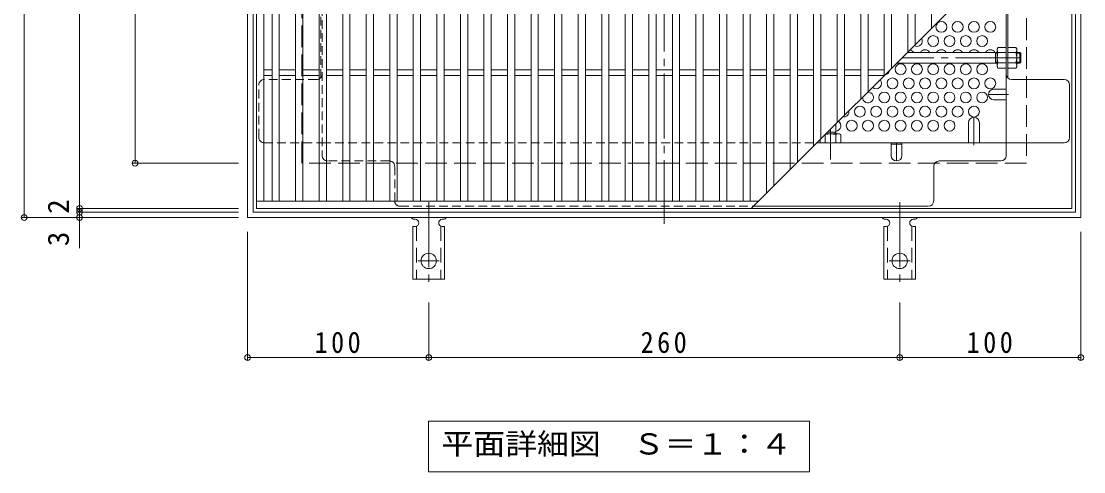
# Model space of a CAD drawing. Units: millimetres at full size, sheet at 1:4. Extents: x -752 to 1068, y -779 to 732.
# Drawn here: x -739 to -152, y -11 to 238 of the extents above; entities that cross this region are included whole.
import ezdxf
from ezdxf.enums import TextEntityAlignment as Align

# ---------------------------------------------------------------- set-up
doc = ezdxf.new("R2010")
doc.units = ezdxf.units.MM
doc.header["$LTSCALE"] = 4
doc.header["$PDMODE"] = 32
doc.header["$PDSIZE"] = 3.2
for name, pattern in [('CHAIN1', [8, 5, -1, 1, -1]), ('CHAIN2', [12, 9, -1, 1, -1]), ('DASHED1', [1.8, 1.2, -0.6]), ('DASHED2', [3, 2, -1]), ('DASHED3', [4, 3, -1])]:
    doc.linetypes.add(name, pattern=pattern)
for name, color, linetype, lineweight in [('A-1_躯体', 3, 'Continuous', 9), ('A-2_仕上', 3, 'Continuous', 9), ('A-4_その他', 7, 'Continuous', 9), ('A-5_文字', 7, 'Continuous', 9), ('A-6_寸法', 2, 'Continuous', 9), ('A-7_ハッチ', 2, 'Continuous', 9), ('A-8_記号', 2, 'Continuous', 9), ('A-A_ﾊｯﾁ-ﾜｸ', 3, 'Continuous', 9), ('A-B_ﾊｯﾁ', 2, 'Continuous', 9)]:
    doc.layers.add(name, color=color, linetype=linetype, lineweight=lineweight)
doc.styles.add('ＭＳ ゴシック', font='')
doc.styles.get('ＭＳ ゴシック').set_extended_font_data('MS Gothic')

msp = doc.modelspace()

# ---------------------------------------------------------------- linework, layer by layer
at = {"layer": 'A-1_躯体', "color": 2}
for p, q in [((-614.02, 129.849), (-614.02, 589.849)), ((-611.021, 132.849), (-611.021, 586.849)), ((-157.02, 586.849), (-157.02, 132.849)), ((-154.02, 589.849), (-154.02, 129.849)), ((-154.02, 129.849), (-614.02, 129.849)), ((-157.02, 132.849), (-611.021, 132.849))]:
    msp.add_line(p, q, dxfattribs=at)
at = {"layer": 'A-1_躯体', "color": 2, "linetype": 'DASHED3'}
for p, q in [((-584.02, 159.849), (-584.02, 559.849)), ((-184.02, 559.849), (-184.02, 159.849)), ((-184.02, 159.849), (-584.02, 159.849))]:
    msp.add_line(p, q, dxfattribs=at)
at = {"layer": 'A-1_躯体', "linetype": 'CHAIN2'}
for p, q in [((-187.22, 218.045), (-252.824, 218.045)), ((-292.22, 178.649), (-292.22, 161.813))]:
    msp.add_line(p, q, dxfattribs=at)
at = {"layer": 'A-1_躯体'}
for p, q in [((-200.22, 221.045), (-249.824, 221.045)), ((-201.22, 215.045), (-201.22, 221.045)), ((-201.22, 220.545), (-200.22, 220.545)), ((-187.72, 221.045), (-189.42, 221.045)), ((-189.42, 220.545), (-187.22, 220.545)), ((-187.72, 215.045), (-187.72, 221.045)), ((-187.72, 221.045), (-187.22, 220.545)), ((-187.22, 215.545), (-187.22, 220.545)), ((-200.22, 215.045), (-255.824, 215.045)), ((-201.22, 215.545), (-200.22, 215.545)), ((-189.42, 215.545), (-187.22, 215.545)), ((-187.72, 215.045), (-189.42, 215.045)), ((-187.72, 215.045), (-187.22, 215.545)), ((-294.72, 176.149), (-294.72, 176.045)), ((-293.824, 177.045), (-289.22, 177.045)), ((-289.72, 177.045), (-289.72, 176.045)), ((-289.22, 181.649), (-289.22, 176.045))]:
    msp.add_line(p, q, dxfattribs=at)
at = {"layer": 'A-2_仕上'}
for p, q in [((-609.02, 134.849), (-609.02, 584.849)), ((-605.02, 138.849), (-605.02, 580.849)), ((-600.52, 138.849), (-600.52, 580.849)), ((-596.52, 138.849), (-596.52, 580.849)), ((-587.52, 138.849), (-587.52, 580.849)), ((-583.52, 138.849), (-583.52, 580.849)), ((-574.52, 138.849), (-574.52, 580.849)), ((-570.52, 138.849), (-570.52, 580.849)), ((-561.521, 138.849), (-561.521, 580.849)), ((-557.521, 138.849), (-557.521, 580.849)), ((-548.52, 138.849), (-548.52, 580.849)), ((-544.521, 138.849), (-544.521, 580.849)), ((-535.52, 138.849), (-535.52, 580.849)), ((-531.52, 138.849), (-531.52, 580.849)), ((-522.52, 138.849), (-522.52, 580.849)), ((-518.52, 138.849), (-518.52, 580.849)), ((-509.521, 138.849), (-509.521, 580.849)), ((-505.521, 138.849), (-505.521, 580.849)), ((-496.521, 138.849), (-496.521, 580.849)), ((-492.521, 138.849), (-492.521, 580.849)), ((-483.52, 138.849), (-483.52, 580.849)), ((-479.521, 138.849), (-479.521, 580.849)), ((-470.52, 138.849), (-470.52, 580.849)), ((-466.52, 138.849), (-466.52, 580.849)), ((-457.52, 138.849), (-457.52, 580.849)), ((-453.52, 138.849), (-453.52, 580.849)), ((-444.521, 138.849), (-444.521, 580.849)), ((-440.521, 138.849), (-440.521, 580.849)), ((-431.52, 138.849), (-431.52, 580.849)), ((-427.521, 138.849), (-427.521, 580.849)), ((-418.52, 138.849), (-418.52, 580.849)), ((-414.52, 138.849), (-414.52, 580.849)), ((-405.52, 138.849), (-405.52, 580.849)), ((-401.52, 138.849), (-401.52, 580.849)), ((-392.521, 580.849), (-392.521, 138.849)), ((-388.521, 580.849), (-388.521, 138.849)), ((-379.521, 580.849), (-379.521, 138.849)), ((-375.521, 580.849), (-375.521, 138.849)), ((-366.52, 580.849), (-366.52, 138.849)), ((-362.52, 580.849), (-362.52, 138.849)), ((-353.52, 580.849), (-353.52, 138.849)), ((-349.52, 580.849), (-349.52, 138.849)), ((-340.52, 580.849), (-340.52, 138.849)), ((-336.52, 580.849), (-336.52, 138.849)), ((-327.521, 580.849), (-327.521, 143.349)), ((-323.521, 580.849), (-323.521, 147.349)), ((-314.52, 580.849), (-314.52, 156.349)), ((-310.521, 580.849), (-310.521, 160.349)), ((-301.52, 580.849), (-301.52, 169.349)), ((-297.52, 580.849), (-297.52, 173.349)), ((-288.52, 580.849), (-288.52, 182.349)), ((-284.52, 580.849), (-284.52, 186.349)), ((-275.521, 580.849), (-275.521, 195.349)), ((-271.521, 580.849), (-271.521, 199.349)), ((-262.521, 580.849), (-262.521, 208.349)), ((-258.521, 580.849), (-258.521, 212.349)), ((-249.52, 580.849), (-249.52, 221.349)), ((-245.52, 580.849), (-245.52, 225.349)), ((-236.52, 580.849), (-236.52, 234.349)), ((-159.02, 584.849), (-159.02, 134.849)), ((-336.02, 134.849), (-159.02, 311.849)), ((-605.02, 211.349), (-600.52, 211.349)), ((-596.52, 211.349), (-587.52, 211.349)), ((-583.52, 211.349), (-574.52, 211.349)), ((-570.521, 211.349), (-561.521, 211.349)), ((-557.521, 211.349), (-548.52, 211.349)), ((-544.521, 211.349), (-535.52, 211.349)), ((-531.52, 211.349), (-522.52, 211.349)), ((-518.521, 211.349), (-509.521, 211.349)), ((-505.521, 211.349), (-496.521, 211.349)), ((-492.521, 211.349), (-483.52, 211.349)), ((-479.521, 211.349), (-470.52, 211.349)), ((-466.52, 211.349), (-457.52, 211.349)), ((-453.521, 211.349), (-444.521, 211.349)), ((-440.521, 211.349), (-431.52, 211.349)), ((-427.521, 211.349), (-418.52, 211.349)), ((-414.52, 211.349), (-405.52, 211.349)), ((-401.521, 211.349), (-392.521, 211.349)), ((-388.521, 211.349), (-379.521, 211.349)), ((-375.521, 211.349), (-366.52, 211.349)), ((-362.52, 211.349), (-353.52, 211.349)), ((-349.52, 211.349), (-340.52, 211.349)), ((-336.521, 211.349), (-327.521, 211.349)), ((-323.521, 211.349), (-314.52, 211.349)), ((-310.521, 211.349), (-301.52, 211.349)), ((-297.52, 211.349), (-288.52, 211.349)), ((-284.52, 211.349), (-275.52, 211.349)), ((-271.52, 211.349), (-262.52, 211.349)), ((-605.02, 208.349), (-600.52, 208.349)), ((-596.52, 208.349), (-587.52, 208.349)), ((-583.52, 208.349), (-574.52, 208.349)), ((-570.521, 208.349), (-561.521, 208.349)), ((-557.521, 208.349), (-548.52, 208.349)), ((-544.521, 208.349), (-535.52, 208.349)), ((-531.52, 208.349), (-522.52, 208.349)), ((-518.521, 208.349), (-509.521, 208.349)), ((-505.521, 208.349), (-496.521, 208.349)), ((-492.521, 208.349), (-483.52, 208.349)), ((-479.521, 208.349), (-470.52, 208.349)), ((-466.52, 208.349), (-457.52, 208.349)), ((-453.521, 208.349), (-444.521, 208.349)), ((-440.521, 208.349), (-431.52, 208.349)), ((-427.521, 208.349), (-418.52, 208.349)), ((-414.52, 208.349), (-405.52, 208.349)), ((-401.521, 208.349), (-392.521, 208.349)), ((-388.521, 208.349), (-379.521, 208.349)), ((-375.521, 208.349), (-366.52, 208.349)), ((-362.52, 208.349), (-353.52, 208.349)), ((-349.52, 208.349), (-340.52, 208.349)), ((-336.521, 208.349), (-327.521, 208.349)), ((-323.521, 208.349), (-314.52, 208.349)), ((-310.521, 208.349), (-301.52, 208.349)), ((-297.52, 208.349), (-288.521, 208.349)), ((-284.52, 208.349), (-275.521, 208.349)), ((-271.52, 208.349), (-262.521, 208.349)), ((-609.02, 138.849), (-332.02, 138.849)), ((-159.02, 134.849), (-609.02, 134.849))]:
    msp.add_line(p, q, dxfattribs=at)
at = {"layer": 'A-4_その他'}
for p, q in [((-737.361, 589.849), (-737.361, 129.849)), ((-706.756, 584.849), (-706.756, 134.849)), ((-676.151, 559.849), (-676.151, 159.849)), ((-677.351, 159.849), (-619.021, 159.849)), ((-738.561, 129.849), (-619.021, 129.849)), ((-707.956, 134.849), (-619.021, 134.849)), ((-707.956, 132.849), (-619.021, 132.849)), ((-706.756, 134.849), (-706.756, 132.849)), ((-706.756, 132.849), (-706.756, 112.841)), ((-614.02, 51.272), (-614.02, 121.849)), ((-154.02, 51.272), (-154.02, 121.849)), ((-514.02, 51.272), (-514.02, 82.917)), ((-254.02, 51.272), (-254.02, 82.917)), ((-614.02, 52.472), (-514.02, 52.472)), ((-514.02, 52.472), (-254.02, 52.472)), ((-254.02, 52.472), (-154.02, 52.472))]:
    msp.add_line(p, q, dxfattribs=at)
for p in [(-676.151, 159.849), (-706.756, 134.849), (-737.361, 129.849), (-706.756, 132.849), (-706.756, 129.849), (-614.02, 52.472), (-514.02, 52.472), (-254.02, 52.472), (-154.02, 52.472)]:
    msp.add_point(p, dxfattribs=at)
at = {"layer": 'A-5_文字'}
for p, q in [((-514.22, 17.421), (-303.82, 17.421)), ((-303.82, 17.421), (-303.82, -10.579))]:
    msp.add_line(p, q, dxfattribs=at)
msp.add_lwpolyline([(-514.22, 17.421), (-514.22, -10.579), (-303.82, -10.579)], dxfattribs=at)
at = {"layer": 'A-6_寸法'}
for centre in [(-231.02, 235.098), (-222.02, 235.098), (-213.02, 235.098), (-204.02, 235.098), (-235.52, 227.304), (-226.52, 227.304), (-217.52, 227.304), (-208.52, 227.304), (-253.52, 211.715), (-244.52, 211.715), (-235.52, 211.715), (-226.52, 211.715), (-217.52, 211.715), (-208.52, 211.715), (-258.02, 203.921), (-249.02, 203.921), (-240.02, 203.921), (-231.02, 203.921), (-222.02, 203.921), (-213.02, 203.921), (-204.02, 203.921), (-262.52, 196.127), (-253.52, 196.127), (-244.52, 196.127), (-235.52, 196.127), (-226.52, 196.127), (-217.52, 196.127), (-208.52, 196.127), (-276.02, 188.333), (-267.02, 188.333), (-258.02, 188.333), (-249.02, 188.333), (-240.02, 188.333), (-231.02, 188.333), (-222.02, 188.333), (-213.02, 188.333), (-280.52, 180.538), (-271.52, 180.538), (-262.52, 180.538), (-253.52, 180.538), (-244.52, 180.538), (-235.52, 180.538), (-226.52, 180.538)]:
    msp.add_circle(centre, 3, dxfattribs=at)
for centre, start, end in [((-244.52, 227.304), 238.00459, 31.99541), ((-249.02, 219.51), 29.83741, 78.46504), ((-240.02, 219.51), 29.83741, 150.16259), ((-231.02, 219.51), 29.83741, 150.16259), ((-222.02, 219.51), 29.83741, 150.16259), ((-213.02, 219.51), 29.83741, 150.16259), ((-204.02, 219.51), 29.83741, 150.16259), ((-262.52, 211.715), 277.5077, 352.4923), ((-267.02, 203.921), 225.97281, 44.02719), ((-271.52, 196.127), 175.5817, 94.4183), ((-285.02, 188.333), 260.83013, 9.16987), ((-289.52, 180.538), 275.73917, 56.01542)]:
    msp.add_arc(centre, 3, start, end, dxfattribs=at)
at = {"layer": 'A-7_ハッチ', "linetype": 'CHAIN2'}
msp.add_line((-384.02, 593.446), (-384.02, 126.252), dxfattribs=at)
at = {"layer": 'A-7_ハッチ', "linetype": 'DASHED1'}
for p, q in [((-572.82, 555.652), (-572.82, 164.045)), ((-573.62, 207.007), (-573.62, 341.388)), ((-194.42, 207.007), (-194.42, 341.388)), ((-575.82, 206.046), (-604.824, 206.046)), ((-607.824, 174.045), (-607.824, 203.046)), ((-604.824, 171.045), (-572.82, 171.045)), ((-572.82, 171.045), (-299.824, 171.045)), ((-535.819, 161.045), (-569.82, 161.045)), ((-532.819, 158.045), (-532.819, 139.045)), ((-529.819, 136.045), (-334.824, 136.045))]:
    msp.add_line(p, q, dxfattribs=at)
at = {"layer": 'A-7_ハッチ'}
for p, q in [((-194.42, 207.007), (-194.42, 276.449)), ((-195.22, 164.045), (-195.22, 275.649)), ((-163.217, 206.046), (-192.22, 206.046)), ((-160.217, 174.045), (-160.217, 203.046)), ((-299.824, 171.045), (-163.217, 171.045)), ((-258.77, 170.245), (-252.77, 170.245)), ((-232.221, 161.045), (-198.22, 161.045)), ((-235.221, 139.045), (-235.221, 158.045)), ((-334.824, 136.045), (-238.221, 136.045))]:
    msp.add_line(p, q, dxfattribs=at)
at = {"layer": 'A-7_ハッチ', "linetype": 'DASHED1'}
for centre, start, end in [((-604.824, 203.046), 90, 180), ((-575.82, 209.046), 270, 0), ((-604.824, 174.045), 180, 270), ((-569.82, 164.045), 180, 270), ((-535.819, 158.045), 0, 90), ((-529.819, 139.045), 180, 270)]:
    msp.add_arc(centre, 3, start, end, dxfattribs=at)
at = {"layer": 'A-7_ハッチ'}
for centre, start, end in [((-192.22, 209.046), 180, 270), ((-163.217, 203.046), 0, 90), ((-163.217, 174.045), 270, 0), ((-232.221, 158.045), 90, 180), ((-198.22, 164.045), 270, 0), ((-238.221, 139.045), 270, 0)]:
    msp.add_arc(centre, 3, start, end, dxfattribs=at)
at = {"layer": 'A-8_記号'}
for p, q in [((-202.02, 200.788), (-195.22, 200.788)), ((-202.02, 194.788), (-195.22, 194.788)), ((-216.02, 182.195), (-216.02, 171.045)), ((-210.02, 182.195), (-210.02, 171.045)), ((-258.77, 164.045), (-258.77, 171.045)), ((-252.77, 164.045), (-252.77, 171.045))]:
    msp.add_line(p, q, dxfattribs=at)
at = {"layer": 'A-8_記号', "linetype": 'CHAIN1'}
for p, q in [((-194.02, 197.788), (-205.02, 197.788)), ((-213.02, 169.845), (-213.02, 185.195)), ((-255.77, 171.045), (-255.77, 161.045))]:
    msp.add_line(p, q, dxfattribs=at)
at = {"layer": 'A-8_記号'}
for centre, start, end in [((-202.02, 197.788), 90, 270), ((-213.02, 182.195), 0, 180), ((-255.77, 164.045), 180, 0)]:
    msp.add_arc(centre, 3, start, end, dxfattribs=at)
at = {"layer": 'A-A_ﾊｯﾁ-ﾜｸ', "color": 7, "linetype": 'CHAIN2'}
for p, q in [((-514.02, 138.317), (-514.02, 90.917)), ((-254.02, 138.317), (-254.02, 90.917)), ((-519.796, 105.849), (-508.244, 105.849)), ((-259.796, 105.849), (-248.244, 105.849))]:
    msp.add_line(p, q, dxfattribs=at)
at = {"layer": 'A-A_ﾊｯﾁ-ﾜｸ'}
for p, q in [((-522.77, 124.849), (-522.77, 95.849)), ((-522.77, 124.849), (-521.52, 124.849)), ((-522.02, 128.849), (-521.52, 128.849)), ((-506.525, 128.849), (-506.012, 128.849)), ((-505.27, 124.849), (-506.52, 124.849)), ((-505.27, 124.849), (-505.27, 95.849)), ((-262.77, 124.849), (-262.77, 95.849)), ((-262.77, 124.849), (-261.52, 124.849)), ((-262.02, 128.849), (-261.52, 128.849)), ((-246.525, 128.849), (-246.012, 128.849)), ((-245.27, 124.849), (-246.52, 124.849)), ((-245.27, 124.849), (-245.27, 95.849)), ((-505.27, 95.849), (-522.77, 95.849)), ((-245.27, 95.849), (-262.77, 95.849))]:
    msp.add_line(p, q, dxfattribs=at)
at = {"layer": 'A-A_ﾊｯﾁ-ﾜｸ', "linetype": 'DASHED2'}
for p, q in [((-520.77, 124.995), (-520.77, 95.849)), ((-507.27, 124.995), (-507.27, 95.849)), ((-260.77, 124.995), (-260.77, 95.849)), ((-247.27, 124.995), (-247.27, 95.849))]:
    msp.add_line(p, q, dxfattribs=at)
at = {"layer": 'A-A_ﾊｯﾁ-ﾜｸ'}
for centre in [(-514.02, 105.849), (-254.02, 105.849)]:
    msp.add_circle(centre, 4.25, dxfattribs=at)
for centre, start, end in [((-522.02, 130.849), 209.99951, 269.72403), ((-506.02, 130.849), 270.24162, 330.00072), ((-262.02, 130.849), 209.99951, 269.72403), ((-246.02, 130.849), 270.24162, 330.00072), ((-521.52, 126.849), 270, 90), ((-506.52, 126.849), 90.13329, 270), ((-261.52, 126.849), 270, 90), ((-246.52, 126.849), 90.13329, 270)]:
    msp.add_arc(centre, 2, start, end, dxfattribs=at)
at = {"layer": 'A-B_ﾊｯﾁ'}
for p, q in [((-200.22, 223.045), (-199.787, 223.796)), ((-200.22, 213.046), (-200.22, 223.045)), ((-195.22, 223.796), (-199.787, 223.796)), ((-195.22, 212.295), (-195.22, 223.796)), ((-194.42, 212.295), (-194.42, 223.796)), ((-194.42, 223.796), (-189.853, 223.796)), ((-189.42, 223.045), (-189.853, 223.796)), ((-189.42, 213.046), (-189.42, 223.045)), ((-199.787, 220.909), (-195.22, 220.909)), ((-189.853, 220.909), (-194.42, 220.909)), ((-200.22, 213.046), (-199.787, 212.295)), ((-199.787, 215.182), (-195.22, 215.182)), ((-195.22, 212.295), (-199.787, 212.295)), ((-189.853, 215.182), (-194.42, 215.182)), ((-194.42, 212.295), (-189.853, 212.295)), ((-189.42, 213.046), (-189.853, 212.295)), ((-294.824, 176.045), (-287.22, 176.045)), ((-287.22, 176.045), (-286.47, 175.612)), ((-297.97, 171.045), (-297.97, 172.899)), ((-295.083, 175.612), (-295.083, 171.045)), ((-289.357, 175.612), (-289.357, 171.045)), ((-286.47, 171.045), (-286.47, 175.612))]:
    msp.add_line(p, q, dxfattribs=at)
for centre, radius, start, end in [((-196.938, 222.151), 3.29, 149.99998, 176.07924), ((-192.702, 222.151), 3.29, 3.92076, 30.00002), ((-197.485, 222.386), 2.735, 180.2103, 212.68507), ((-190.537, 218.045), 9.683, 162.79973, 197.20026), ((-192.155, 222.386), 2.735, 327.31493, 359.7897), ((-199.103, 218.045), 9.683, 342.79974, 17.20027), ((-197.485, 213.705), 2.735, 147.31491, 179.78969), ((-196.938, 213.94), 3.29, 183.92075, 210), ((-192.155, 213.705), 2.735, 0.21031, 32.68509), ((-192.702, 213.94), 3.29, 330, 356.07925), ((-292.22, 166.363), 9.683, 72.79973, 107.20026), ((-287.88, 173.311), 2.735, 90.2103, 122.68507), ((-288.115, 172.764), 3.29, 59.99998, 86.07924), ((-296.56, 173.311), 2.735, 57.31491, 59.95843)]:
    msp.add_arc(centre, radius, start, end, dxfattribs=at)

# ---------------------------------------------------------------- texts
at = {"layer": 'A-4_その他', "color": 2, "style": 'ＭＳ ゴシック'}
for s, p in [('2', (-709.156, 131.889)), ('3', (-709.156, 114.034))]:
    msp.add_text(s, height=11.73, rotation=90, dxfattribs=at).set_placement(p, align=Align.BOTTOM_LEFT)
at = {"layer": 'A-4_その他', "color": 2, "char_height": 11.73, "attachment_point": 7, "style": 'ＭＳ ゴシック'}
for s, insert in [('\\T1.27;\\W0.9;100', (-577.02, 54.872)), ('\\T1.27;\\W0.9;260', (-397.02, 54.872)), ('\\T1.27;\\W0.9;100', (-217.02, 54.872))]:
    msp.add_mtext(s, dxfattribs=dict(at, insert=insert))
at = {"layer": 'A-5_文字', "color": 2, "style": 'ＭＳ ゴシック', "width": 1.1}
msp.add_text('平面詳細図\u3000Ｓ＝１：４', height=11.73, dxfattribs=at).set_placement((-507.02, -4.579), align=Align.BOTTOM_LEFT)

doc.saveas('drawing.dxf')
